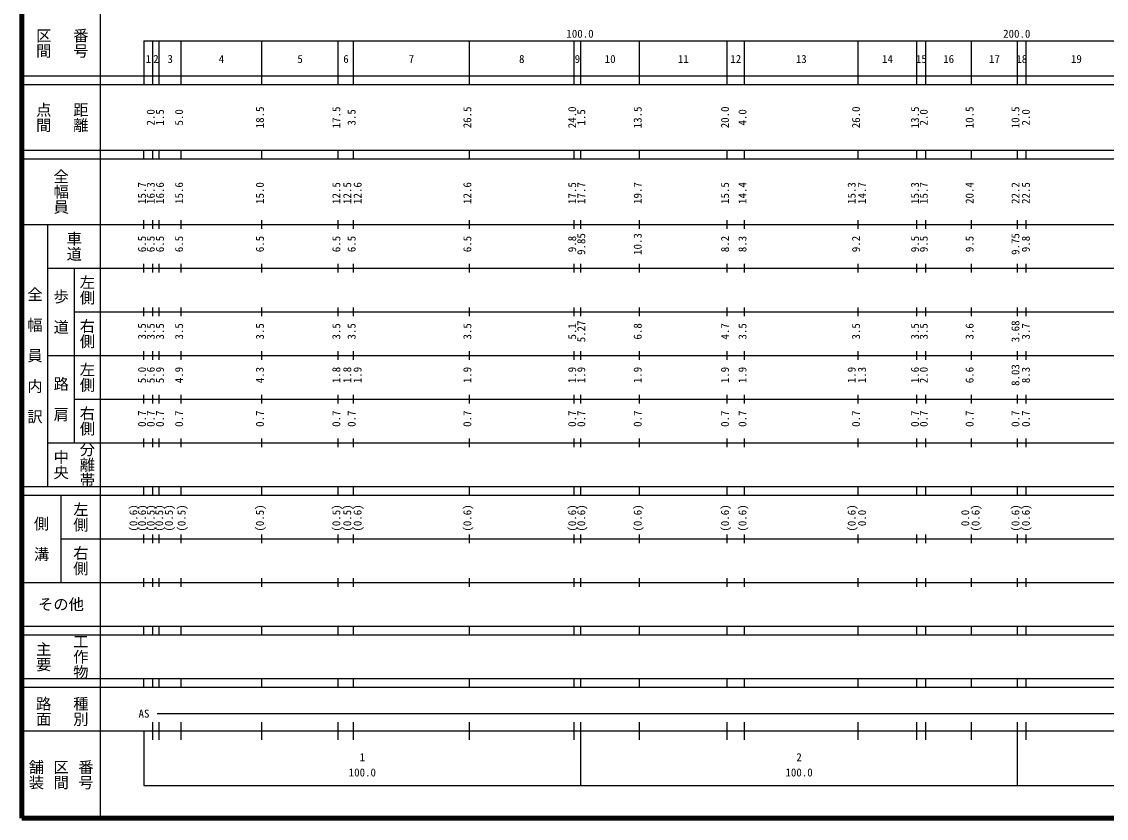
# Model space of a CAD drawing. Units: millimetres on the paper, enlarged 1000 times. Extents: x 40000 to 680000, y 20000 to 380000.
# Drawn here: x 40000 to 288350, y 20000 to 202409 of the extents above; entities that cross this region are included whole.
import ezdxf
from ezdxf.enums import TextEntityAlignment as Align

# ---------------------------------------------------------------- set-up
doc = ezdxf.new("R2010")
doc.units = ezdxf.units.MM
doc.header["$LTSCALE"] = 1000
doc.layers.add('M-TTL', color=2, linetype='Continuous', lineweight=140)
doc.layers.add('M-TTL-BAND', color=7, linetype='Continuous', lineweight=25)
doc.styles.add('@ＭＳ ゴシック', font='')
doc.styles.add('ＭＳ ゴシック', font='')
doc.styles.get('@ＭＳ ゴシック').set_extended_font_data('@MS Gothic')
doc.styles.get('ＭＳ ゴシック').set_extended_font_data('MS Gothic')

msp = doc.modelspace()

# ---------------------------------------------------------------- linework, layer by layer
at = {"layer": 'M-TTL'}
for p, q in [((40000, 380000), (40000, 20000)), ((40000, 20000), (680000, 20000))]:
    msp.add_line(p, q, dxfattribs=at)
at = {"layer": 'M-TTL-BAND'}
for p, q in [((58000, 370000), (58000, 20000)), ((68000, 198000), (579000, 198000)), ((68000, 198000), (68000, 188000)), ((70000, 188000), (70000, 198000)), ((71500, 188000), (71500, 198000)), ((76500, 188000), (76500, 198000)), ((95000, 188000), (95000, 198000)), ((112500, 188000), (112500, 198000)), ((116000, 188000), (116000, 198000)), ((142500, 188000), (142500, 198000)), ((166500, 188000), (166500, 198000)), ((168000, 188000), (168000, 198000)), ((181500, 188000), (181500, 198000)), ((201500, 188000), (201500, 198000)), ((205500, 188000), (205500, 198000)), ((231500, 188000), (231500, 198000)), ((245000, 188000), (245000, 198000)), ((247000, 188000), (247000, 198000)), ((257500, 188000), (257500, 198000)), ((268000, 188000), (268000, 198000)), ((270000, 188000), (270000, 198000)), ((40000, 190000), (579000, 190000)), ((40000, 188000), (579000, 188000)), ((40000, 173000), (579000, 173000)), ((68000, 171000), (68000, 173000)), ((70000, 171000), (70000, 173000)), ((71500, 171000), (71500, 173000)), ((76500, 171000), (76500, 173000)), ((95000, 171000), (95000, 173000)), ((112500, 171000), (112500, 173000)), ((116000, 171000), (116000, 173000)), ((142500, 171000), (142500, 173000)), ((166500, 171000), (166500, 173000)), ((168000, 171000), (168000, 173000)), ((181500, 171000), (181500, 173000)), ((201500, 171000), (201500, 173000)), ((205500, 171000), (205500, 173000)), ((231500, 171000), (231500, 173000)), ((245000, 171000), (245000, 173000)), ((247000, 171000), (247000, 173000)), ((257500, 171000), (257500, 173000)), ((268000, 171000), (268000, 173000)), ((270000, 171000), (270000, 173000)), ((40000, 171000), (579000, 171000)), ((68000, 155000), (68000, 157000)), ((70000, 155000), (70000, 157000)), ((71500, 155000), (71500, 157000)), ((76500, 155000), (76500, 157000)), ((95000, 155000), (95000, 157000)), ((112500, 155000), (112500, 157000)), ((116000, 155000), (116000, 157000)), ((142500, 155000), (142500, 157000)), ((166500, 155000), (166500, 157000)), ((168000, 155000), (168000, 157000)), ((181500, 155000), (181500, 157000)), ((201500, 155000), (201500, 157000)), ((205500, 155000), (205500, 157000)), ((231500, 155000), (231500, 157000)), ((245000, 155000), (245000, 157000)), ((247000, 155000), (247000, 157000)), ((257500, 155000), (257500, 157000)), ((268000, 155000), (268000, 157000)), ((270000, 155000), (270000, 157000)), ((40000, 156000), (579000, 156000)), ((46000, 96000), (46000, 156000)), ((68000, 145000), (68000, 147000)), ((70000, 145000), (70000, 147000)), ((71500, 145000), (71500, 147000)), ((76500, 145000), (76500, 147000)), ((95000, 145000), (95000, 147000)), ((112500, 145000), (112500, 147000)), ((116000, 145000), (116000, 147000)), ((142500, 145000), (142500, 147000)), ((166500, 145000), (166500, 147000)), ((168000, 145000), (168000, 147000)), ((181500, 145000), (181500, 147000)), ((201500, 145000), (201500, 147000)), ((205500, 145000), (205500, 147000)), ((231500, 145000), (231500, 147000)), ((245000, 145000), (245000, 147000)), ((247000, 145000), (247000, 147000)), ((257500, 145000), (257500, 147000)), ((268000, 145000), (268000, 147000)), ((270000, 145000), (270000, 147000)), ((46000, 146000), (579000, 146000)), ((52000, 146000), (52000, 106000)), ((68000, 135000), (68000, 137000)), ((70000, 135000), (70000, 137000)), ((71500, 135000), (71500, 137000)), ((76500, 135000), (76500, 137000)), ((95000, 135000), (95000, 137000)), ((112500, 135000), (112500, 137000)), ((116000, 135000), (116000, 137000)), ((142500, 135000), (142500, 137000)), ((166500, 135000), (166500, 137000)), ((168000, 135000), (168000, 137000)), ((181500, 135000), (181500, 137000)), ((201500, 135000), (201500, 137000)), ((205500, 135000), (205500, 137000)), ((231500, 135000), (231500, 137000)), ((245000, 135000), (245000, 137000)), ((247000, 135000), (247000, 137000)), ((257500, 135000), (257500, 137000)), ((268000, 135000), (268000, 137000)), ((270000, 135000), (270000, 137000)), ((52000, 136000), (579000, 136000)), ((68000, 125000), (68000, 127000)), ((70000, 125000), (70000, 127000)), ((71500, 125000), (71500, 127000)), ((76500, 125000), (76500, 127000)), ((95000, 125000), (95000, 127000)), ((112500, 125000), (112500, 127000)), ((116000, 125000), (116000, 127000)), ((142500, 125000), (142500, 127000)), ((166500, 125000), (166500, 127000)), ((168000, 125000), (168000, 127000)), ((181500, 125000), (181500, 127000)), ((201500, 125000), (201500, 127000)), ((205500, 125000), (205500, 127000)), ((231500, 125000), (231500, 127000)), ((245000, 125000), (245000, 127000)), ((247000, 125000), (247000, 127000)), ((257500, 125000), (257500, 127000)), ((268000, 125000), (268000, 127000)), ((270000, 125000), (270000, 127000)), ((46000, 126000), (579000, 126000)), ((68000, 115000), (68000, 117000)), ((70000, 115000), (70000, 117000)), ((71500, 115000), (71500, 117000)), ((76500, 115000), (76500, 117000)), ((95000, 115000), (95000, 117000)), ((112500, 115000), (112500, 117000)), ((116000, 115000), (116000, 117000)), ((142500, 115000), (142500, 117000)), ((166500, 115000), (166500, 117000)), ((168000, 115000), (168000, 117000)), ((181500, 115000), (181500, 117000)), ((201500, 115000), (201500, 117000)), ((205500, 115000), (205500, 117000)), ((231500, 115000), (231500, 117000)), ((245000, 115000), (245000, 117000)), ((247000, 115000), (247000, 117000)), ((257500, 115000), (257500, 117000)), ((268000, 115000), (268000, 117000)), ((270000, 115000), (270000, 117000)), ((52000, 116000), (579000, 116000)), ((68000, 105000), (68000, 107000)), ((70000, 105000), (70000, 107000)), ((71500, 105000), (71500, 107000)), ((76500, 105000), (76500, 107000)), ((95000, 105000), (95000, 107000)), ((112500, 105000), (112500, 107000)), ((116000, 105000), (116000, 107000)), ((142500, 105000), (142500, 107000)), ((166500, 105000), (166500, 107000)), ((168000, 105000), (168000, 107000)), ((181500, 105000), (181500, 107000)), ((201500, 105000), (201500, 107000)), ((205500, 105000), (205500, 107000)), ((231500, 105000), (231500, 107000)), ((245000, 105000), (245000, 107000)), ((247000, 105000), (247000, 107000)), ((257500, 105000), (257500, 107000)), ((268000, 105000), (268000, 107000)), ((270000, 105000), (270000, 107000)), ((46000, 106000), (579000, 106000)), ((40000, 96000), (579000, 96000)), ((68000, 94000), (68000, 96000)), ((70000, 94000), (70000, 96000)), ((71500, 94000), (71500, 96000)), ((76500, 94000), (76500, 96000)), ((95000, 94000), (95000, 96000)), ((112500, 94000), (112500, 96000)), ((116000, 94000), (116000, 96000)), ((142500, 94000), (142500, 96000)), ((166500, 94000), (166500, 96000)), ((168000, 94000), (168000, 96000)), ((181500, 94000), (181500, 96000)), ((201500, 94000), (201500, 96000)), ((205500, 94000), (205500, 96000)), ((231500, 94000), (231500, 96000)), ((245000, 94000), (245000, 96000)), ((247000, 94000), (247000, 96000)), ((257500, 94000), (257500, 96000)), ((268000, 94000), (268000, 96000)), ((270000, 94000), (270000, 96000)), ((40000, 94000), (579000, 94000)), ((49000, 94000), (49000, 74000)), ((68000, 83000), (68000, 85000)), ((70000, 83000), (70000, 85000)), ((71500, 83000), (71500, 85000)), ((76500, 83000), (76500, 85000)), ((95000, 83000), (95000, 85000)), ((112500, 83000), (112500, 85000)), ((116000, 83000), (116000, 85000)), ((142500, 83000), (142500, 85000)), ((166500, 83000), (166500, 85000)), ((168000, 83000), (168000, 85000)), ((181500, 83000), (181500, 85000)), ((201500, 83000), (201500, 85000)), ((205500, 83000), (205500, 85000)), ((231500, 83000), (231500, 85000)), ((245000, 83000), (245000, 85000)), ((247000, 83000), (247000, 85000)), ((257500, 83000), (257500, 85000)), ((268000, 83000), (268000, 85000)), ((270000, 83000), (270000, 85000)), ((49000, 84000), (579000, 84000)), ((68000, 73000), (68000, 75000)), ((70000, 73000), (70000, 75000)), ((71500, 73000), (71500, 75000)), ((76500, 73000), (76500, 75000)), ((95000, 73000), (95000, 75000)), ((112500, 73000), (112500, 75000)), ((116000, 73000), (116000, 75000)), ((142500, 73000), (142500, 75000)), ((166500, 73000), (166500, 75000)), ((168000, 73000), (168000, 75000)), ((181500, 73000), (181500, 75000)), ((201500, 73000), (201500, 75000)), ((205500, 73000), (205500, 75000)), ((231500, 73000), (231500, 75000)), ((245000, 73000), (245000, 75000)), ((247000, 73000), (247000, 75000)), ((257500, 73000), (257500, 75000)), ((268000, 73000), (268000, 75000)), ((270000, 73000), (270000, 75000)), ((40000, 74000), (579000, 74000)), ((40000, 64000), (579000, 64000)), ((68000, 62000), (68000, 64000)), ((70000, 62000), (70000, 64000)), ((71500, 62000), (71500, 64000)), ((76500, 62000), (76500, 64000)), ((95000, 62000), (95000, 64000)), ((112500, 62000), (112500, 64000)), ((116000, 62000), (116000, 64000)), ((142500, 62000), (142500, 64000)), ((166500, 62000), (166500, 64000)), ((168000, 62000), (168000, 64000)), ((181500, 62000), (181500, 64000)), ((201500, 62000), (201500, 64000)), ((205500, 62000), (205500, 64000)), ((231500, 62000), (231500, 64000)), ((245000, 62000), (245000, 64000)), ((247000, 62000), (247000, 64000)), ((257500, 62000), (257500, 64000)), ((268000, 62000), (268000, 64000)), ((270000, 62000), (270000, 64000)), ((40000, 62000), (579000, 62000)), ((40000, 52000), (579000, 52000)), ((40000, 50000), (579000, 50000)), ((68000, 50000), (68000, 52000)), ((70000, 50000), (70000, 52000)), ((71500, 50000), (71500, 52000)), ((76500, 50000), (76500, 52000)), ((95000, 50000), (95000, 52000)), ((112500, 50000), (112500, 52000)), ((116000, 50000), (116000, 52000)), ((142500, 50000), (142500, 52000)), ((166500, 50000), (166500, 52000)), ((168000, 50000), (168000, 52000)), ((181500, 50000), (181500, 52000)), ((201500, 50000), (201500, 52000)), ((205500, 50000), (205500, 52000)), ((231500, 50000), (231500, 52000)), ((245000, 50000), (245000, 52000)), ((247000, 50000), (247000, 52000)), ((257500, 50000), (257500, 52000)), ((268000, 50000), (268000, 52000)), ((270000, 50000), (270000, 52000)), ((71000, 44000), (565000, 44000)), ((40000, 40000), (579000, 40000)), ((68000, 40000), (68000, 27500)), ((70000, 38000), (70000, 42000)), ((71500, 38000), (71500, 42000)), ((76500, 38000), (76500, 42000)), ((95000, 38000), (95000, 42000)), ((112500, 38000), (112500, 42000)), ((116000, 38000), (116000, 42000)), ((142500, 38000), (142500, 42000)), ((166500, 38000), (166500, 42000)), ((168000, 27500), (168000, 42000)), ((181500, 38000), (181500, 42000)), ((201500, 38000), (201500, 42000)), ((205500, 38000), (205500, 42000)), ((231500, 38000), (231500, 42000)), ((245000, 38000), (245000, 42000)), ((247000, 38000), (247000, 42000)), ((257500, 38000), (257500, 42000)), ((268000, 27500), (268000, 42000)), ((270000, 38000), (270000, 42000)), ((68000, 27500), (579000, 27500))]:
    msp.add_line(p, q, dxfattribs=at)

# ---------------------------------------------------------------- texts
at = {"layer": 'M-TTL-BAND', "style": '@ＭＳ ゴシック'}
for s, p in [('区間', (45000, 197500)), ('番号', (53500, 197500)), ('点間', (45000, 180500)), ('距離', (53500, 180500)), ('全幅員', (49000, 163500)), ('車道', (52000, 151000)), ('左側', (55000, 141000)), ('全\u3000幅\u3000員\u3000内\u3000訳', (43000, 126000)), ('歩\u3000道', (49000, 136000)), ('右側', (55000, 131000)), ('左側', (55000, 121000)), ('路\u3000肩', (49000, 116000)), ('右側', (55000, 111000)), ('中央', (49000, 101000)), ('分離帯', (55000, 101000)), ('左側', (53500, 89000)), ('側\u3000溝', (44500, 84000)), ('右側', (53500, 79000)), ('主要', (45000, 57000)), ('工作物', (53500, 57000)), ('路面', (45000, 44500)), ('種別', (53500, 44500)), ('舗装', (43333, 30000)), ('区間', (49000, 30000)), ('番号', (54667, 30000))]:
    msp.add_text(s, height=2566, rotation=270, dxfattribs=at).set_placement(p, align=Align.MIDDLE_CENTER)
at = {"layer": 'M-TTL-BAND', "style": 'ＭＳ ゴシック'}
for s, p in [('100.0', (167844, 198195)), ('200.0', (267844, 198195)), ('1', (69000, 192405)), ('2', (70750, 192405)), ('3', (74000, 192405)), ('4', (85750, 192405)), ('5', (103750, 192405)), ('6', (114250, 192405)), ('7', (129250, 192405)), ('8', (154500, 192405)), ('9', (167250, 192405)), ('10', (174750, 192405)), ('11', (191500, 192405)), ('12', (203500, 192405)), ('13', (218500, 192405)), ('14', (238250, 192405)), ('15', (246000, 192405)), ('16', (252250, 192405)), ('17', (262750, 192405)), ('18', (269000, 192405)), ('19', (281500, 192405)), ('AS', (68000, 42500)), ('1', (118000, 32523)), ('2', (218000, 32523)), ('100.0', (118000, 29033)), ('100.0', (218000, 29033))]:
    msp.add_text(s, height=1833, dxfattribs=at).set_placement(p, align=Align.BOTTOM_CENTER)
for s, p in [('2.0', (71000, 180500)), ('1.5', (73121, 180500)), ('5.0', (77500, 180500)), ('18.5', (96000, 180500)), ('17.5', (113500, 180500)), ('3.5', (117000, 180500)), ('26.5', (143500, 180500)), ('24.0', (167500, 180500)), ('1.5', (169586, 180500)), ('13.5', (182500, 180500)), ('20.0', (202500, 180500)), ('4.0', (206500, 180500)), ('26.0', (232500, 180500)), ('13.5', (246000, 180500)), ('2.0', (248000, 180500)), ('10.5', (258500, 180500)), ('10.5', (269000, 180500)), ('2.0', (271386, 180500)), ('15.7', (69000, 163174)), ('16.3', (71000, 163174)), ('16.6', (73121, 163174)), ('15.6', (77500, 163174)), ('15.0', (96000, 163174)), ('12.5', (113500, 163174)), ('12.5', (116000, 163174)), ('12.6', (118370, 163174)), ('12.6', (143500, 163174)), ('17.5', (167500, 163174)), ('17.7', (169586, 163174)), ('19.7', (182500, 163174)), ('15.5', (202500, 163174)), ('14.4', (206500, 163174)), ('15.3', (231500, 163174)), ('14.7', (233870, 163174)), ('15.3', (246000, 163174)), ('15.7', (248000, 163174)), ('20.4', (258500, 163174)), ('22.2', (269000, 163174)), ('22.5', (271386, 163174)), ('6.5', (69000, 151500)), ('6.5', (71000, 151500)), ('6.5', (73121, 151500)), ('6.5', (77500, 151500)), ('6.5', (96000, 151500)), ('6.5', (113500, 151500)), ('6.5', (117000, 151500)), ('6.5', (143500, 151500)), ('9.8', (167500, 151500)), ('9.85', (169586, 151500)), ('10.3', (182500, 151500)), ('8.2', (202500, 151500)), ('8.3', (206500, 151500)), ('9.2', (232500, 151500)), ('9.5', (246000, 151500)), ('9.5', (248000, 151500)), ('9.5', (258500, 151500)), ('9.75', (269000, 151500)), ('9.8', (271386, 151500)), ('3.5', (69000, 131500)), ('3.5', (71000, 131500)), ('3.5', (73121, 131500)), ('3.5', (77500, 131500)), ('3.5', (96000, 131500)), ('3.5', (113500, 131500)), ('3.5', (117000, 131500)), ('3.5', (143500, 131500)), ('5.1', (167500, 131500)), ('5.27', (169586, 131500)), ('6.8', (182500, 131500)), ('4.7', (202500, 131500)), ('3.5', (206500, 131500)), ('3.5', (232500, 131500)), ('3.5', (246000, 131500)), ('3.5', (248000, 131500)), ('3.6', (258500, 131500)), ('3.68', (269000, 131500)), ('3.7', (271386, 131500)), ('5.0', (69000, 121500)), ('5.6', (71000, 121500)), ('5.9', (73121, 121500)), ('4.9', (77500, 121500)), ('4.3', (96000, 121500)), ('1.8', (113500, 121500)), ('1.8', (116000, 121500)), ('1.9', (118370, 121500)), ('1.9', (143500, 121500)), ('1.9', (167500, 121500)), ('1.9', (169586, 121500)), ('1.9', (182500, 121500)), ('1.9', (202500, 121500)), ('1.9', (206500, 121500)), ('1.9', (231500, 121500)), ('1.3', (233870, 121500)), ('1.6', (246000, 121500)), ('2.0', (248000, 121500)), ('6.6', (258500, 121500)), ('8.03', (269000, 121500)), ('8.3', (271386, 121500)), ('0.7', (69000, 111500)), ('0.7', (71000, 111500)), ('0.7', (73121, 111500)), ('0.7', (77500, 111500)), ('0.7', (96000, 111500)), ('0.7', (113500, 111500)), ('0.7', (117000, 111500)), ('0.7', (143500, 111500)), ('0.7', (167500, 111500)), ('0.7', (169586, 111500)), ('0.7', (182500, 111500)), ('0.7', (202500, 111500)), ('0.7', (206500, 111500)), ('0.7', (232500, 111500)), ('0.7', (246000, 111500)), ('0.7', (248000, 111500)), ('0.7', (258500, 111500)), ('0.7', (269000, 111500)), ('0.7', (271386, 111500)), ('(0.6)', (67034, 88772)), ('(0.6)', (69000, 88764)), ('(0.5)', (71000, 88764)), ('(0.5)', (72939, 88764)), ('(0.5)', (75167, 88770)), ('(0.5)', (78072, 88764)), ('(0.5)', (96000, 88764)), ('(0.5)', (113500, 88764)), ('(0.5)', (116000, 88764)), ('(0.6)', (118370, 88764)), ('(0.6)', (143500, 88764)), ('(0.6)', (167500, 88764)), ('(0.6)', (169586, 88764)), ('(0.6)', (182500, 88764)), ('(0.6)', (202500, 88764)), ('(0.6)', (206500, 88764)), ('(0.6)', (231500, 88764)), ('0.0', (233870, 88764)), ('0.0', (257500, 88764)), ('(0.6)', (259870, 88764)), ('(0.6)', (269000, 88764)), ('(0.6)', (271386, 88764))]:
    msp.add_text(s, height=1833, rotation=90, dxfattribs=at).set_placement(p, align=Align.BOTTOM_CENTER)
msp.add_text('その他', height=2566, dxfattribs=at).set_placement((49000, 69000), align=Align.MIDDLE_CENTER)

doc.saveas('drawing.dxf')
